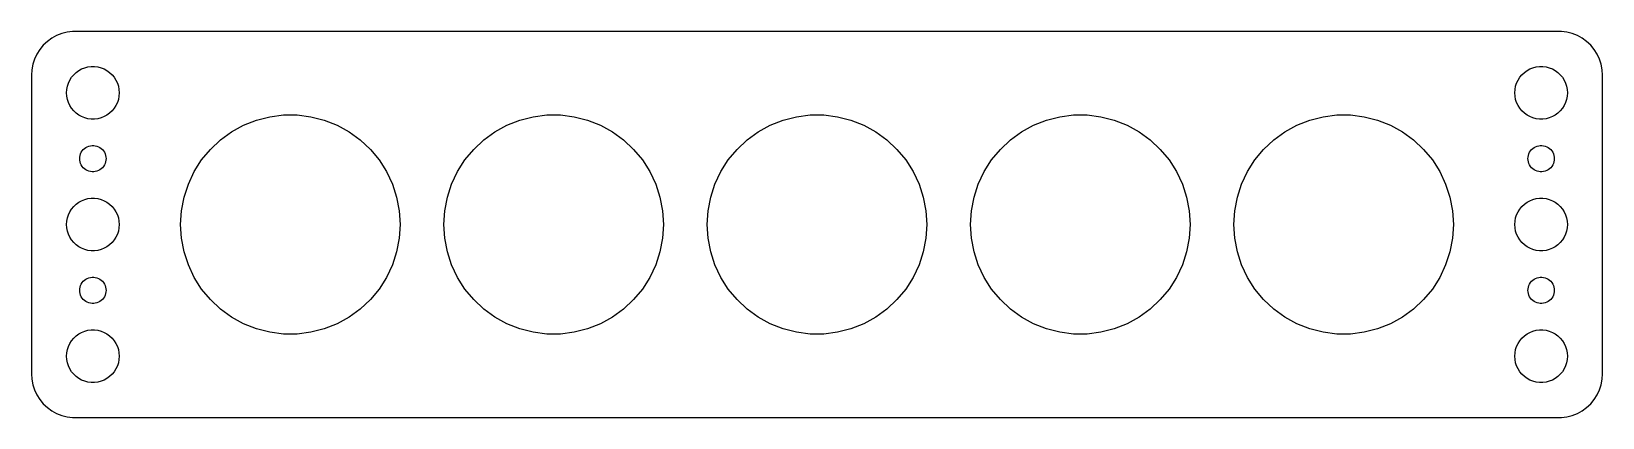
# Model space of a CAD drawing. Header units: metres. Extents: x -90 to 90, y 32 to 76.
import ezdxf

# ---------------------------------------------------------------- set-up
doc = ezdxf.new("R2010")
doc.units = ezdxf.units.M

msp = doc.modelspace()

# ---------------------------------------------------------------- linework, layer by layer
for p, q in [((-87.1791, 75.2216), (-87.6871, 74.8526)), ((-86.6289, 75.5241), (-87.1791, 75.2216)), ((-86.0451, 75.7553), (-86.6289, 75.5241)), ((-85.4369, 75.9114), (-86.0451, 75.7553)), ((-84.8139, 75.9901), (-85.4369, 75.9114)), ((84.8139, 75.9901), (-84.8139, 75.9901)), ((85.4369, 75.9114), (84.8139, 75.9901)), ((86.0451, 75.7553), (85.4369, 75.9114)), ((86.6289, 75.5241), (86.0451, 75.7553)), ((87.1791, 75.2216), (86.6289, 75.5241)), ((87.6871, 74.8526), (87.1791, 75.2216)), ((-88.8815, 73.4088), (-89.1489, 72.8406)), ((-88.5451, 73.9389), (-88.8815, 73.4088)), ((-88.1448, 74.4227), (-88.5451, 73.9389)), ((-87.6871, 74.8526), (-88.1448, 74.4227)), ((88.1448, 74.4227), (87.6871, 74.8526)), ((88.5451, 73.9389), (88.1448, 74.4227)), ((88.8815, 73.4088), (88.5451, 73.9389)), ((89.1489, 72.8406), (88.8815, 73.4088)), ((-89.4606, 71.6267), (-89.5, 71)), ((-89.3429, 72.2434), (-89.4606, 71.6267)), ((-89.1489, 72.8406), (-89.3429, 72.2434)), ((-84.1075, 71.533), (-83.7773, 71.7145)), ((-83.7773, 71.7145), (-83.427, 71.8532)), ((-83.427, 71.8532), (-83.0621, 71.9469)), ((-83.0621, 71.9469), (-82.6884, 71.9941)), ((-82.6884, 71.9941), (-82.3116, 71.9941)), ((-82.3116, 71.9941), (-81.9379, 71.9469)), ((-81.9379, 71.9469), (-81.573, 71.8532)), ((-81.573, 71.8532), (-81.2227, 71.7145)), ((-81.2227, 71.7145), (-80.8925, 71.533)), ((80.8925, 71.533), (81.2227, 71.7145)), ((81.2227, 71.7145), (81.573, 71.8532)), ((81.573, 71.8532), (81.9379, 71.9469)), ((81.9379, 71.9469), (82.3116, 71.9941)), ((82.3116, 71.9941), (82.6884, 71.9941)), ((82.6884, 71.9941), (83.0621, 71.9469)), ((83.0621, 71.9469), (83.427, 71.8532)), ((83.427, 71.8532), (83.7773, 71.7145)), ((83.7773, 71.7145), (84.1075, 71.533)), ((89.3429, 72.2434), (89.1489, 72.8406)), ((89.4606, 71.6267), (89.3429, 72.2434)), ((89.5, 71), (89.4606, 71.6267)), ((-89.5, 71), (-89.5, 37)), ((-85.4057, 69.7461), (-85.2893, 70.1044)), ((-85.2893, 70.1044), (-85.1289, 70.4453)), ((-85.1289, 70.4453), (-84.927, 70.7634)), ((-84.927, 70.7634), (-84.6869, 71.0536)), ((-84.6869, 71.0536), (-84.4123, 71.3115)), ((-84.4123, 71.3115), (-84.1075, 71.533)), ((-80.8925, 71.533), (-80.5877, 71.3115)), ((-80.5877, 71.3115), (-80.3131, 71.0536)), ((-80.3131, 71.0536), (-80.073, 70.7634)), ((-80.073, 70.7634), (-79.8711, 70.4453)), ((-79.8711, 70.4453), (-79.7107, 70.1044)), ((-79.7107, 70.1044), (-79.5943, 69.7461)), ((79.5943, 69.7461), (79.7107, 70.1044)), ((79.7107, 70.1044), (79.8711, 70.4453)), ((79.8711, 70.4453), (80.073, 70.7634)), ((80.073, 70.7634), (80.3131, 71.0536)), ((80.3131, 71.0536), (80.5877, 71.3115)), ((80.5877, 71.3115), (80.8925, 71.533)), ((84.1075, 71.533), (84.4123, 71.3115)), ((84.4123, 71.3115), (84.6869, 71.0536)), ((84.6869, 71.0536), (84.927, 70.7634)), ((84.927, 70.7634), (85.1289, 70.4453)), ((85.1289, 70.4453), (85.2893, 70.1044)), ((85.2893, 70.1044), (85.4057, 69.7461)), ((89.5, 37), (89.5, 71)), ((-85.5, 69), (-85.4763, 69.376)), ((-85.4763, 68.624), (-85.5, 69)), ((-85.4763, 69.376), (-85.4057, 69.7461)), ((-85.4057, 68.2539), (-85.4763, 68.624)), ((-85.2893, 67.8956), (-85.4057, 68.2539)), ((-79.5943, 68.2539), (-79.7107, 67.8956)), ((-79.5943, 69.7461), (-79.5237, 69.376)), ((-79.5237, 68.624), (-79.5943, 68.2539)), ((-79.5237, 69.376), (-79.5, 69)), ((-79.5, 69), (-79.5237, 68.624)), ((79.5, 69), (79.5237, 69.376)), ((79.5237, 68.624), (79.5, 69)), ((79.5237, 69.376), (79.5943, 69.7461)), ((79.5943, 68.2539), (79.5237, 68.624)), ((79.7107, 67.8956), (79.5943, 68.2539)), ((85.4057, 68.2539), (85.2893, 67.8956)), ((85.4057, 69.7461), (85.4763, 69.376)), ((85.4763, 68.624), (85.4057, 68.2539)), ((85.4763, 69.376), (85.5, 69)), ((85.5, 69), (85.4763, 68.624)), ((-85.1289, 67.5547), (-85.2893, 67.8956)), ((-84.927, 67.2366), (-85.1289, 67.5547)), ((-84.6869, 66.9464), (-84.927, 67.2366)), ((-84.4123, 66.6884), (-84.6869, 66.9464)), ((-84.1075, 66.467), (-84.4123, 66.6884)), ((-83.7773, 66.2855), (-84.1075, 66.467)), ((-83.427, 66.1468), (-83.7773, 66.2855)), ((-81.2227, 66.2855), (-81.573, 66.1468)), ((-80.8925, 66.467), (-81.2227, 66.2855)), ((-80.5877, 66.6884), (-80.8925, 66.467)), ((-80.3131, 66.9464), (-80.5877, 66.6884)), ((-80.073, 67.2366), (-80.3131, 66.9464)), ((-79.8711, 67.5547), (-80.073, 67.2366)), ((-79.7107, 67.8956), (-79.8711, 67.5547)), ((-63.8627, 65.8882), (-62.3423, 66.2786)), ((-62.3423, 66.2786), (-60.7849, 66.4753)), ((-60.7849, 66.4753), (-59.2151, 66.4753)), ((-59.2151, 66.4753), (-57.6577, 66.2786)), ((-57.6577, 66.2786), (-56.1373, 65.8882)), ((-33.8627, 65.8882), (-32.3423, 66.2786)), ((-32.3423, 66.2786), (-30.7849, 66.4753)), ((-30.7849, 66.4753), (-29.2151, 66.4753)), ((-29.2151, 66.4753), (-27.6577, 66.2786)), ((-27.6577, 66.2786), (-26.1373, 65.8882)), ((-3.8627, 65.8882), (-2.3422, 66.2786)), ((-2.3422, 66.2786), (-0.7849, 66.4753)), ((-0.7849, 66.4753), (0.7849, 66.4753)), ((0.7849, 66.4753), (2.3422, 66.2786)), ((2.3422, 66.2786), (3.8627, 65.8882)), ((26.1373, 65.8882), (27.6577, 66.2786)), ((27.6577, 66.2786), (29.2151, 66.4753)), ((29.2151, 66.4753), (30.7849, 66.4753)), ((30.7849, 66.4753), (32.3423, 66.2786)), ((32.3423, 66.2786), (33.8627, 65.8882)), ((56.1373, 65.8882), (57.6577, 66.2786)), ((57.6577, 66.2786), (59.2151, 66.4753)), ((59.2151, 66.4753), (60.7849, 66.4753)), ((60.7849, 66.4753), (62.3423, 66.2786)), ((62.3423, 66.2786), (63.8627, 65.8882)), ((79.8711, 67.5547), (79.7107, 67.8956)), ((80.073, 67.2366), (79.8711, 67.5547)), ((80.3131, 66.9464), (80.073, 67.2366)), ((80.5877, 66.6884), (80.3131, 66.9464)), ((80.8925, 66.467), (80.5877, 66.6884)), ((81.2227, 66.2855), (80.8925, 66.467)), ((81.573, 66.1468), (81.2227, 66.2855)), ((83.7773, 66.2855), (83.427, 66.1468)), ((84.1075, 66.467), (83.7773, 66.2855)), ((84.4123, 66.6884), (84.1075, 66.467)), ((84.6869, 66.9464), (84.4123, 66.6884)), ((84.927, 67.2366), (84.6869, 66.9464)), ((85.1289, 67.5547), (84.927, 67.2366)), ((85.2893, 67.8956), (85.1289, 67.5547)), ((-83.0621, 66.0531), (-83.427, 66.1468)), ((-82.6884, 66.0059), (-83.0621, 66.0531)), ((-82.3116, 66.0059), (-82.6884, 66.0059)), ((-81.9379, 66.0531), (-82.3116, 66.0059)), ((-81.573, 66.1468), (-81.9379, 66.0531)), ((-67.9678, 63.6314), (-66.6978, 64.5541)), ((-66.6978, 64.5541), (-65.3222, 65.3103)), ((-65.3222, 65.3103), (-63.8627, 65.8882)), ((-56.1373, 65.8882), (-54.6777, 65.3103)), ((-54.6777, 65.3103), (-53.3022, 64.5541)), ((-53.3022, 64.5541), (-52.0322, 63.6314)), ((-37.9678, 63.6314), (-36.6978, 64.5541)), ((-36.6978, 64.5541), (-35.3222, 65.3103)), ((-35.3222, 65.3103), (-33.8627, 65.8882)), ((-26.1373, 65.8882), (-24.6777, 65.3103)), ((-24.6777, 65.3103), (-23.3022, 64.5541)), ((-23.3022, 64.5541), (-22.0322, 63.6314)), ((-7.9678, 63.6314), (-6.6978, 64.5541)), ((-6.6978, 64.5541), (-5.3222, 65.3103)), ((-5.3222, 65.3103), (-3.8627, 65.8882)), ((3.8627, 65.8882), (5.3222, 65.3103)), ((5.3222, 65.3103), (6.6978, 64.5541)), ((6.6978, 64.5541), (7.9678, 63.6314)), ((22.0322, 63.6314), (23.3022, 64.5541)), ((23.3022, 64.5541), (24.6777, 65.3103)), ((24.6777, 65.3103), (26.1373, 65.8882)), ((33.8627, 65.8882), (35.3222, 65.3103)), ((35.3222, 65.3103), (36.6978, 64.5541)), ((36.6978, 64.5541), (37.9678, 63.6314)), ((52.0322, 63.6314), (53.3022, 64.5541)), ((53.3022, 64.5541), (54.6777, 65.3103)), ((54.6777, 65.3103), (56.1373, 65.8882)), ((63.8627, 65.8882), (65.3222, 65.3103)), ((65.3222, 65.3103), (66.6978, 64.5541)), ((66.6978, 64.5541), (67.9678, 63.6314)), ((81.9379, 66.0531), (81.573, 66.1468)), ((82.3116, 66.0059), (81.9379, 66.0531)), ((82.6884, 66.0059), (82.3116, 66.0059)), ((83.0621, 66.0531), (82.6884, 66.0059)), ((83.427, 66.1468), (83.0621, 66.0531)), ((-83.5934, 62.5268), (-83.4561, 62.6558)), ((-83.4561, 62.6558), (-83.3037, 62.7665)), ((-83.3037, 62.7665), (-83.1387, 62.8572)), ((-83.1387, 62.8572), (-82.9635, 62.9266)), ((-82.9635, 62.9266), (-82.7811, 62.9734)), ((-82.7811, 62.9734), (-82.5942, 62.997)), ((-82.5942, 62.997), (-82.4058, 62.997)), ((-82.4058, 62.997), (-82.2189, 62.9734)), ((-82.2189, 62.9734), (-82.0365, 62.9266)), ((-82.0365, 62.9266), (-81.8613, 62.8572)), ((-81.8613, 62.8572), (-81.6963, 62.7665)), ((-81.6963, 62.7665), (-81.5439, 62.6558)), ((-81.5439, 62.6558), (-81.4065, 62.5268)), ((-69.1121, 62.5568), (-67.9678, 63.6314)), ((-52.0322, 63.6314), (-50.8879, 62.5568)), ((-39.1121, 62.5568), (-37.9678, 63.6314)), ((-22.0322, 63.6314), (-20.8879, 62.5568)), ((-9.1121, 62.5568), (-7.9678, 63.6314)), ((7.9678, 63.6314), (9.1121, 62.5568)), ((20.8879, 62.5568), (22.0322, 63.6314)), ((37.9678, 63.6314), (39.1121, 62.5568)), ((50.8879, 62.5568), (52.0322, 63.6314)), ((67.9678, 63.6314), (69.1121, 62.5568)), ((81.4065, 62.5268), (81.5439, 62.6558)), ((81.5439, 62.6558), (81.6963, 62.7665)), ((81.6963, 62.7665), (81.8613, 62.8572)), ((81.8613, 62.8572), (82.0365, 62.9266)), ((82.0365, 62.9266), (82.2189, 62.9734)), ((82.2189, 62.9734), (82.4058, 62.997)), ((82.4058, 62.997), (82.5942, 62.997)), ((82.5942, 62.997), (82.7811, 62.9734)), ((82.7811, 62.9734), (82.9635, 62.9266)), ((82.9635, 62.9266), (83.1387, 62.8572)), ((83.1387, 62.8572), (83.3037, 62.7665)), ((83.3037, 62.7665), (83.4561, 62.6558)), ((83.4561, 62.6558), (83.5934, 62.5268)), ((-84, 61.5), (-83.9882, 61.688)), ((-83.9882, 61.312), (-84, 61.5)), ((-83.9882, 61.688), (-83.9529, 61.873)), ((-83.9529, 61.127), (-83.9882, 61.312)), ((-83.9529, 61.873), (-83.8947, 62.0522)), ((-83.8947, 60.9478), (-83.9529, 61.127)), ((-83.8947, 62.0522), (-83.8145, 62.2226)), ((-83.8145, 60.7774), (-83.8947, 60.9478)), ((-83.8145, 62.2226), (-83.7135, 62.3817)), ((-83.7135, 62.3817), (-83.5934, 62.5268)), ((-81.4065, 62.5268), (-81.2865, 62.3817)), ((-81.2865, 62.3817), (-81.1855, 62.2226)), ((-81.1855, 62.2226), (-81.1053, 62.0522)), ((-81.1053, 60.9478), (-81.1855, 60.7774)), ((-81.1053, 62.0522), (-81.0471, 61.873)), ((-81.0471, 61.127), (-81.1053, 60.9478)), ((-81.0471, 61.873), (-81.0118, 61.688)), ((-81.0118, 61.312), (-81.0471, 61.127)), ((-81.0118, 61.688), (-81, 61.5)), ((-81, 61.5), (-81.0118, 61.312)), ((-70.9538, 60.0219), (-70.1127, 61.3473)), ((-70.1127, 61.3473), (-69.1121, 62.5568)), ((-50.8879, 62.5568), (-49.8873, 61.3473)), ((-49.8873, 61.3473), (-49.0462, 60.0219)), ((-40.9538, 60.0219), (-40.1127, 61.3473)), ((-40.1127, 61.3473), (-39.1121, 62.5568)), ((-20.8879, 62.5568), (-19.8873, 61.3473)), ((-19.8873, 61.3473), (-19.0462, 60.0219)), ((-10.9538, 60.0219), (-10.1127, 61.3473)), ((-10.1127, 61.3473), (-9.1121, 62.5568)), ((9.1121, 62.5568), (10.1127, 61.3473)), ((10.1127, 61.3473), (10.9538, 60.0219)), ((19.0462, 60.0219), (19.8873, 61.3473)), ((19.8873, 61.3473), (20.8879, 62.5568)), ((39.1121, 62.5568), (40.1127, 61.3473)), ((40.1127, 61.3473), (40.9538, 60.0219)), ((49.0462, 60.0219), (49.8873, 61.3473)), ((49.8873, 61.3473), (50.8879, 62.5568)), ((69.1121, 62.5568), (70.1127, 61.3473)), ((70.1127, 61.3473), (70.9538, 60.0219)), ((81, 61.5), (81.0118, 61.688)), ((81.0118, 61.312), (81, 61.5)), ((81.0118, 61.688), (81.0471, 61.873)), ((81.0471, 61.127), (81.0118, 61.312)), ((81.0471, 61.873), (81.1053, 62.0522)), ((81.1053, 60.9478), (81.0471, 61.127)), ((81.1053, 62.0522), (81.1855, 62.2226)), ((81.1855, 60.7774), (81.1053, 60.9478)), ((81.1855, 62.2226), (81.2865, 62.3817)), ((81.2865, 62.3817), (81.4065, 62.5268)), ((83.5934, 62.5268), (83.7135, 62.3817)), ((83.7135, 62.3817), (83.8145, 62.2226)), ((83.8145, 62.2226), (83.8947, 62.0522)), ((83.8947, 60.9478), (83.8145, 60.7774)), ((83.8947, 62.0522), (83.9529, 61.873)), ((83.9529, 61.127), (83.8947, 60.9478)), ((83.9529, 61.873), (83.9882, 61.688)), ((83.9882, 61.312), (83.9529, 61.127)), ((83.9882, 61.688), (84, 61.5)), ((84, 61.5), (83.9882, 61.312)), ((-83.7135, 60.6183), (-83.8145, 60.7774)), ((-83.5934, 60.4732), (-83.7135, 60.6183)), ((-83.4561, 60.3442), (-83.5934, 60.4732)), ((-83.3037, 60.2335), (-83.4561, 60.3442)), ((-83.1387, 60.1427), (-83.3037, 60.2335)), ((-82.9635, 60.0734), (-83.1387, 60.1427)), ((-82.7811, 60.0266), (-82.9635, 60.0734)), ((-82.5942, 60.0029), (-82.7811, 60.0266)), ((-82.4058, 60.0029), (-82.5942, 60.0029)), ((-82.2189, 60.0266), (-82.4058, 60.0029)), ((-82.0365, 60.0734), (-82.2189, 60.0266)), ((-81.8613, 60.1427), (-82.0365, 60.0734)), ((-81.6963, 60.2335), (-81.8613, 60.1427)), ((-81.5439, 60.3442), (-81.6963, 60.2335)), ((-81.4065, 60.4732), (-81.5439, 60.3442)), ((-81.2865, 60.6183), (-81.4065, 60.4732)), ((-81.1855, 60.7774), (-81.2865, 60.6183)), ((-71.6222, 58.6015), (-70.9538, 60.0219)), ((-49.0462, 60.0219), (-48.3778, 58.6015)), ((-41.6222, 58.6015), (-40.9538, 60.0219)), ((-19.0462, 60.0219), (-18.3778, 58.6015)), ((-11.6222, 58.6015), (-10.9538, 60.0219)), ((10.9538, 60.0219), (11.6222, 58.6015)), ((18.3778, 58.6015), (19.0462, 60.0219)), ((40.9538, 60.0219), (41.6222, 58.6015)), ((48.3778, 58.6015), (49.0462, 60.0219)), ((70.9538, 60.0219), (71.6222, 58.6015)), ((81.2865, 60.6183), (81.1855, 60.7774)), ((81.4065, 60.4732), (81.2865, 60.6183)), ((81.5439, 60.3442), (81.4065, 60.4732)), ((81.6963, 60.2335), (81.5439, 60.3442)), ((81.8613, 60.1427), (81.6963, 60.2335)), ((82.0365, 60.0734), (81.8613, 60.1427)), ((82.2189, 60.0266), (82.0365, 60.0734)), ((82.4058, 60.0029), (82.2189, 60.0266)), ((82.5942, 60.0029), (82.4058, 60.0029)), ((82.7811, 60.0266), (82.5942, 60.0029)), ((82.9635, 60.0734), (82.7811, 60.0266)), ((83.1387, 60.1427), (82.9635, 60.0734)), ((83.3037, 60.2335), (83.1387, 60.1427)), ((83.4561, 60.3442), (83.3037, 60.2335)), ((83.5934, 60.4732), (83.4561, 60.3442)), ((83.7135, 60.6183), (83.5934, 60.4732)), ((83.8145, 60.7774), (83.7135, 60.6183)), ((-72.1073, 57.1086), (-71.6222, 58.6015)), ((-48.3778, 58.6015), (-47.8927, 57.1086)), ((-42.1073, 57.1086), (-41.6222, 58.6015)), ((-18.3778, 58.6015), (-17.8927, 57.1086)), ((-12.1073, 57.1086), (-11.6222, 58.6015)), ((11.6222, 58.6015), (12.1073, 57.1086)), ((17.8927, 57.1086), (18.3778, 58.6015)), ((41.6222, 58.6015), (42.1073, 57.1086)), ((47.8927, 57.1086), (48.3778, 58.6015)), ((71.6222, 58.6015), (72.1073, 57.1086)), ((-85.1289, 55.4453), (-84.927, 55.7634)), ((-84.927, 55.7634), (-84.6869, 56.0536)), ((-84.6869, 56.0536), (-84.4123, 56.3115)), ((-84.4123, 56.3115), (-84.1075, 56.533)), ((-84.1075, 56.533), (-83.7773, 56.7145)), ((-83.7773, 56.7145), (-83.427, 56.8532)), ((-83.427, 56.8532), (-83.0621, 56.9469)), ((-83.0621, 56.9469), (-82.6884, 56.9941)), ((-82.6884, 56.9941), (-82.3116, 56.9941)), ((-82.3116, 56.9941), (-81.9379, 56.9469)), ((-81.9379, 56.9469), (-81.573, 56.8532)), ((-81.573, 56.8532), (-81.2227, 56.7145)), ((-81.2227, 56.7145), (-80.8925, 56.533)), ((-80.8925, 56.533), (-80.5877, 56.3115)), ((-80.5877, 56.3115), (-80.3131, 56.0536)), ((-80.3131, 56.0536), (-80.073, 55.7634)), ((-80.073, 55.7634), (-79.8711, 55.4453)), ((-72.5, 54), (-72.4014, 55.5667)), ((-72.4014, 55.5667), (-72.1073, 57.1086)), ((-47.8927, 57.1086), (-47.5986, 55.5667)), ((-47.5986, 55.5667), (-47.5, 54)), ((-42.5, 54), (-42.4014, 55.5667)), ((-42.4014, 55.5667), (-42.1073, 57.1086)), ((-17.8927, 57.1086), (-17.5986, 55.5667)), ((-17.5986, 55.5667), (-17.5, 54)), ((-12.5, 54), (-12.4014, 55.5667)), ((-12.4014, 55.5667), (-12.1073, 57.1086)), ((12.1073, 57.1086), (12.4014, 55.5667)), ((12.4014, 55.5667), (12.5, 54)), ((17.5, 54), (17.5986, 55.5667)), ((17.5986, 55.5667), (17.8927, 57.1086)), ((42.1073, 57.1086), (42.4014, 55.5667)), ((42.4014, 55.5667), (42.5, 54)), ((47.5, 54), (47.5986, 55.5667)), ((47.5986, 55.5667), (47.8927, 57.1086)), ((72.1073, 57.1086), (72.4014, 55.5667)), ((72.4014, 55.5667), (72.5, 54)), ((79.8711, 55.4453), (80.073, 55.7634)), ((80.073, 55.7634), (80.3131, 56.0536)), ((80.3131, 56.0536), (80.5877, 56.3115)), ((80.5877, 56.3115), (80.8925, 56.533)), ((80.8925, 56.533), (81.2227, 56.7145)), ((81.2227, 56.7145), (81.573, 56.8532)), ((81.573, 56.8532), (81.9379, 56.9469)), ((81.9379, 56.9469), (82.3116, 56.9941)), ((82.3116, 56.9941), (82.6884, 56.9941)), ((82.6884, 56.9941), (83.0621, 56.9469)), ((83.0621, 56.9469), (83.427, 56.8532)), ((83.427, 56.8532), (83.7773, 56.7145)), ((83.7773, 56.7145), (84.1075, 56.533)), ((84.1075, 56.533), (84.4123, 56.3115)), ((84.4123, 56.3115), (84.6869, 56.0536)), ((84.6869, 56.0536), (84.927, 55.7634)), ((84.927, 55.7634), (85.1289, 55.4453)), ((-85.5, 54), (-85.4763, 54.376)), ((-85.4763, 53.624), (-85.5, 54)), ((-85.4763, 54.376), (-85.4057, 54.7461)), ((-85.4057, 54.7461), (-85.2893, 55.1044)), ((-85.2893, 55.1044), (-85.1289, 55.4453)), ((-79.8711, 55.4453), (-79.7107, 55.1044)), ((-79.7107, 55.1044), (-79.5943, 54.7461)), ((-79.5943, 54.7461), (-79.5237, 54.376)), ((-79.5237, 54.376), (-79.5, 54)), ((-79.5, 54), (-79.5237, 53.624)), ((-72.4014, 52.4333), (-72.5, 54)), ((-47.5, 54), (-47.5986, 52.4333)), ((-42.4014, 52.4333), (-42.5, 54)), ((-17.5, 54), (-17.5986, 52.4333)), ((-12.4014, 52.4333), (-12.5, 54)), ((12.5, 54), (12.4014, 52.4333)), ((17.5986, 52.4333), (17.5, 54)), ((42.5, 54), (42.4014, 52.4333)), ((47.5986, 52.4333), (47.5, 54)), ((72.5, 54), (72.4014, 52.4333)), ((79.5, 54), (79.5237, 54.376)), ((79.5237, 53.624), (79.5, 54)), ((79.5237, 54.376), (79.5943, 54.7461)), ((79.5943, 54.7461), (79.7107, 55.1044)), ((79.7107, 55.1044), (79.8711, 55.4453)), ((85.1289, 55.4453), (85.2893, 55.1044)), ((85.2893, 55.1044), (85.4057, 54.7461)), ((85.4057, 54.7461), (85.4763, 54.376)), ((85.4763, 54.376), (85.5, 54)), ((85.5, 54), (85.4763, 53.624)), ((-85.4057, 53.2539), (-85.4763, 53.624)), ((-85.2893, 52.8956), (-85.4057, 53.2539)), ((-85.1289, 52.5547), (-85.2893, 52.8956)), ((-84.927, 52.2366), (-85.1289, 52.5547)), ((-84.6869, 51.9464), (-84.927, 52.2366)), ((-84.4123, 51.6885), (-84.6869, 51.9464)), ((-80.3131, 51.9464), (-80.5877, 51.6885)), ((-80.073, 52.2366), (-80.3131, 51.9464)), ((-79.8711, 52.5547), (-80.073, 52.2366)), ((-79.7107, 52.8956), (-79.8711, 52.5547)), ((-79.5943, 53.2539), (-79.7107, 52.8956)), ((-79.5237, 53.624), (-79.5943, 53.2539)), ((-72.1073, 50.8914), (-72.4014, 52.4333)), ((-47.5986, 52.4333), (-47.8927, 50.8914)), ((-42.1073, 50.8914), (-42.4014, 52.4333)), ((-17.5986, 52.4333), (-17.8927, 50.8914)), ((-12.1073, 50.8914), (-12.4014, 52.4333)), ((12.4014, 52.4333), (12.1073, 50.8914)), ((17.8927, 50.8914), (17.5986, 52.4333)), ((42.4014, 52.4333), (42.1073, 50.8914)), ((47.8927, 50.8914), (47.5986, 52.4333)), ((72.4014, 52.4333), (72.1073, 50.8914)), ((79.5943, 53.2539), (79.5237, 53.624)), ((79.7107, 52.8956), (79.5943, 53.2539)), ((79.8711, 52.5547), (79.7107, 52.8956)), ((80.073, 52.2366), (79.8711, 52.5547)), ((80.3131, 51.9464), (80.073, 52.2366)), ((80.5877, 51.6885), (80.3131, 51.9464)), ((84.6869, 51.9464), (84.4123, 51.6885)), ((84.927, 52.2366), (84.6869, 51.9464)), ((85.1289, 52.5547), (84.927, 52.2366)), ((85.2893, 52.8956), (85.1289, 52.5547)), ((85.4057, 53.2539), (85.2893, 52.8956)), ((85.4763, 53.624), (85.4057, 53.2539)), ((-84.1075, 51.467), (-84.4123, 51.6885)), ((-83.7773, 51.2855), (-84.1075, 51.467)), ((-83.427, 51.1468), (-83.7773, 51.2855)), ((-83.0621, 51.0531), (-83.427, 51.1468)), ((-82.6884, 51.0059), (-83.0621, 51.0531)), ((-82.3116, 51.0059), (-82.6884, 51.0059)), ((-81.9379, 51.0531), (-82.3116, 51.0059)), ((-81.573, 51.1468), (-81.9379, 51.0531)), ((-81.2227, 51.2855), (-81.573, 51.1468)), ((-80.8925, 51.467), (-81.2227, 51.2855)), ((-80.5877, 51.6885), (-80.8925, 51.467)), ((-71.6222, 49.3985), (-72.1073, 50.8914)), ((-47.8927, 50.8914), (-48.3778, 49.3985)), ((-41.6222, 49.3985), (-42.1073, 50.8914)), ((-17.8927, 50.8914), (-18.3778, 49.3985)), ((-11.6222, 49.3985), (-12.1073, 50.8914)), ((12.1073, 50.8914), (11.6222, 49.3985)), ((18.3778, 49.3985), (17.8927, 50.8914)), ((42.1073, 50.8914), (41.6222, 49.3985)), ((48.3778, 49.3985), (47.8927, 50.8914)), ((72.1073, 50.8914), (71.6222, 49.3985)), ((80.8925, 51.467), (80.5877, 51.6885)), ((81.2227, 51.2855), (80.8925, 51.467)), ((81.573, 51.1468), (81.2227, 51.2855)), ((81.9379, 51.0531), (81.573, 51.1468)), ((82.3116, 51.0059), (81.9379, 51.0531)), ((82.6884, 51.0059), (82.3116, 51.0059)), ((83.0621, 51.0531), (82.6884, 51.0059)), ((83.427, 51.1468), (83.0621, 51.0531)), ((83.7773, 51.2855), (83.427, 51.1468)), ((84.1075, 51.467), (83.7773, 51.2855)), ((84.4123, 51.6885), (84.1075, 51.467)), ((-70.9538, 47.9781), (-71.6222, 49.3985)), ((-48.3778, 49.3985), (-49.0462, 47.9781)), ((-40.9538, 47.9781), (-41.6222, 49.3985)), ((-18.3778, 49.3985), (-19.0462, 47.9781)), ((-10.9538, 47.9781), (-11.6222, 49.3985)), ((11.6222, 49.3985), (10.9538, 47.9781)), ((19.0462, 47.9781), (18.3778, 49.3985)), ((41.6222, 49.3985), (40.9538, 47.9781)), ((49.0462, 47.9781), (48.3778, 49.3985)), ((71.6222, 49.3985), (70.9538, 47.9781)), ((-84, 46.5), (-83.9882, 46.688)), ((-83.9882, 46.688), (-83.9529, 46.873)), ((-83.9529, 46.873), (-83.8947, 47.0522)), ((-83.8947, 47.0522), (-83.8145, 47.2226)), ((-83.8145, 47.2226), (-83.7135, 47.3817)), ((-83.7135, 47.3817), (-83.5934, 47.5268)), ((-83.5934, 47.5268), (-83.4561, 47.6558)), ((-83.4561, 47.6558), (-83.3037, 47.7665)), ((-83.3037, 47.7665), (-83.1387, 47.8573)), ((-83.1387, 47.8573), (-82.9635, 47.9266)), ((-82.9635, 47.9266), (-82.7811, 47.9734)), ((-82.7811, 47.9734), (-82.5942, 47.9971)), ((-82.5942, 47.9971), (-82.4058, 47.9971)), ((-82.4058, 47.9971), (-82.2189, 47.9734)), ((-82.2189, 47.9734), (-82.0365, 47.9266)), ((-82.0365, 47.9266), (-81.8613, 47.8573)), ((-81.8613, 47.8573), (-81.6963, 47.7665)), ((-81.6963, 47.7665), (-81.5439, 47.6558)), ((-81.5439, 47.6558), (-81.4065, 47.5268)), ((-81.4065, 47.5268), (-81.2865, 47.3817)), ((-81.2865, 47.3817), (-81.1855, 47.2226)), ((-81.1855, 47.2226), (-81.1053, 47.0522)), ((-81.1053, 47.0522), (-81.0471, 46.873)), ((-81.0471, 46.873), (-81.0118, 46.688)), ((-81.0118, 46.688), (-81, 46.5)), ((-70.1127, 46.6527), (-70.9538, 47.9781)), ((-69.1121, 45.4432), (-70.1127, 46.6527)), ((-49.8873, 46.6527), (-50.8879, 45.4432)), ((-49.0462, 47.9781), (-49.8873, 46.6527)), ((-40.1127, 46.6527), (-40.9538, 47.9781)), ((-39.1121, 45.4432), (-40.1127, 46.6527)), ((-19.8873, 46.6527), (-20.8879, 45.4432)), ((-19.0462, 47.9781), (-19.8873, 46.6527)), ((-10.1127, 46.6527), (-10.9538, 47.9781)), ((-9.1121, 45.4432), (-10.1127, 46.6527)), ((10.1127, 46.6527), (9.1121, 45.4432)), ((10.9538, 47.9781), (10.1127, 46.6527)), ((19.8873, 46.6527), (19.0462, 47.9781)), ((20.8879, 45.4432), (19.8873, 46.6527)), ((40.1127, 46.6527), (39.1121, 45.4432)), ((40.9538, 47.9781), (40.1127, 46.6527)), ((49.8873, 46.6527), (49.0462, 47.9781)), ((50.8879, 45.4432), (49.8873, 46.6527)), ((70.1127, 46.6527), (69.1121, 45.4432)), ((70.9538, 47.9781), (70.1127, 46.6527)), ((81, 46.5), (81.0118, 46.688)), ((81.0118, 46.688), (81.0471, 46.873)), ((81.0471, 46.873), (81.1053, 47.0522)), ((81.1053, 47.0522), (81.1855, 47.2226)), ((81.1855, 47.2226), (81.2865, 47.3817)), ((81.2865, 47.3817), (81.4065, 47.5268)), ((81.4065, 47.5268), (81.5439, 47.6558)), ((81.5439, 47.6558), (81.6963, 47.7665)), ((81.6963, 47.7665), (81.8613, 47.8573)), ((81.8613, 47.8573), (82.0365, 47.9266)), ((82.0365, 47.9266), (82.2189, 47.9734)), ((82.2189, 47.9734), (82.4058, 47.9971)), ((82.4058, 47.9971), (82.5942, 47.9971)), ((82.5942, 47.9971), (82.7811, 47.9734)), ((82.7811, 47.9734), (82.9635, 47.9266)), ((82.9635, 47.9266), (83.1387, 47.8573)), ((83.1387, 47.8573), (83.3037, 47.7665)), ((83.3037, 47.7665), (83.4561, 47.6558)), ((83.4561, 47.6558), (83.5934, 47.5268)), ((83.5934, 47.5268), (83.7135, 47.3817)), ((83.7135, 47.3817), (83.8145, 47.2226)), ((83.8145, 47.2226), (83.8947, 47.0522)), ((83.8947, 47.0522), (83.9529, 46.873)), ((83.9529, 46.873), (83.9882, 46.688)), ((83.9882, 46.688), (84, 46.5)), ((-83.9882, 46.312), (-84, 46.5)), ((-83.9529, 46.127), (-83.9882, 46.312)), ((-83.8947, 45.9478), (-83.9529, 46.127)), ((-83.8145, 45.7774), (-83.8947, 45.9478)), ((-83.7135, 45.6183), (-83.8145, 45.7774)), ((-83.5934, 45.4732), (-83.7135, 45.6183)), ((-83.4561, 45.3442), (-83.5934, 45.4732)), ((-83.3037, 45.2335), (-83.4561, 45.3442)), ((-83.1387, 45.1428), (-83.3037, 45.2335)), ((-82.9635, 45.0734), (-83.1387, 45.1428)), ((-82.7811, 45.0266), (-82.9635, 45.0734)), ((-82.5942, 45.003), (-82.7811, 45.0266)), ((-82.4058, 45.003), (-82.5942, 45.003)), ((-82.2189, 45.0266), (-82.4058, 45.003)), ((-82.0365, 45.0734), (-82.2189, 45.0266)), ((-81.8613, 45.1428), (-82.0365, 45.0734)), ((-81.6963, 45.2335), (-81.8613, 45.1428)), ((-81.5439, 45.3442), (-81.6963, 45.2335)), ((-81.4065, 45.4732), (-81.5439, 45.3442)), ((-81.2865, 45.6183), (-81.4065, 45.4732)), ((-81.1855, 45.7774), (-81.2865, 45.6183)), ((-81.1053, 45.9478), (-81.1855, 45.7774)), ((-81.0471, 46.127), (-81.1053, 45.9478)), ((-81.0118, 46.312), (-81.0471, 46.127)), ((-81, 46.5), (-81.0118, 46.312)), ((-67.9678, 44.3686), (-69.1121, 45.4432)), ((-50.8879, 45.4432), (-52.0322, 44.3686)), ((-37.9678, 44.3686), (-39.1121, 45.4432)), ((-20.8879, 45.4432), (-22.0322, 44.3686)), ((-7.9678, 44.3686), (-9.1121, 45.4432)), ((9.1121, 45.4432), (7.9678, 44.3686)), ((22.0322, 44.3686), (20.8879, 45.4432)), ((39.1121, 45.4432), (37.9678, 44.3686)), ((52.0322, 44.3686), (50.8879, 45.4432)), ((69.1121, 45.4432), (67.9678, 44.3686)), ((81.0118, 46.312), (81, 46.5)), ((81.0471, 46.127), (81.0118, 46.312)), ((81.1053, 45.9478), (81.0471, 46.127)), ((81.1855, 45.7774), (81.1053, 45.9478)), ((81.2865, 45.6183), (81.1855, 45.7774)), ((81.4065, 45.4732), (81.2865, 45.6183)), ((81.5439, 45.3442), (81.4065, 45.4732)), ((81.6963, 45.2335), (81.5439, 45.3442)), ((81.8613, 45.1428), (81.6963, 45.2335)), ((82.0365, 45.0734), (81.8613, 45.1428)), ((82.2189, 45.0266), (82.0365, 45.0734)), ((82.4058, 45.003), (82.2189, 45.0266)), ((82.5942, 45.003), (82.4058, 45.003)), ((82.7811, 45.0266), (82.5942, 45.003)), ((82.9635, 45.0734), (82.7811, 45.0266)), ((83.1387, 45.1428), (82.9635, 45.0734)), ((83.3037, 45.2335), (83.1387, 45.1428)), ((83.4561, 45.3442), (83.3037, 45.2335)), ((83.5934, 45.4732), (83.4561, 45.3442)), ((83.7135, 45.6183), (83.5934, 45.4732)), ((83.8145, 45.7774), (83.7135, 45.6183)), ((83.8947, 45.9478), (83.8145, 45.7774)), ((83.9529, 46.127), (83.8947, 45.9478)), ((83.9882, 46.312), (83.9529, 46.127)), ((84, 46.5), (83.9882, 46.312)), ((-66.6978, 43.4459), (-67.9678, 44.3686)), ((-65.3222, 42.6897), (-66.6978, 43.4459)), ((-53.3022, 43.4459), (-54.6777, 42.6897)), ((-52.0322, 44.3686), (-53.3022, 43.4459)), ((-36.6978, 43.4459), (-37.9678, 44.3686)), ((-35.3222, 42.6897), (-36.6978, 43.4459)), ((-23.3022, 43.4459), (-24.6777, 42.6897)), ((-22.0322, 44.3686), (-23.3022, 43.4459)), ((-6.6978, 43.4459), (-7.9678, 44.3686)), ((-5.3222, 42.6897), (-6.6978, 43.4459)), ((6.6978, 43.4459), (5.3222, 42.6897)), ((7.9678, 44.3686), (6.6978, 43.4459)), ((23.3022, 43.4459), (22.0322, 44.3686)), ((24.6777, 42.6897), (23.3022, 43.4459)), ((36.6978, 43.4459), (35.3222, 42.6897)), ((37.9678, 44.3686), (36.6978, 43.4459)), ((53.3022, 43.4459), (52.0322, 44.3686)), ((54.6777, 42.6897), (53.3022, 43.4459)), ((66.6978, 43.4459), (65.3222, 42.6897)), ((67.9678, 44.3686), (66.6978, 43.4459)), ((-84.6869, 41.0536), (-84.4123, 41.3116)), ((-84.4123, 41.3116), (-84.1075, 41.533)), ((-84.1075, 41.533), (-83.7773, 41.7145)), ((-83.7773, 41.7145), (-83.427, 41.8532)), ((-83.427, 41.8532), (-83.0621, 41.9469)), ((-83.0621, 41.9469), (-82.6884, 41.9941)), ((-82.6884, 41.9941), (-82.3116, 41.9941)), ((-82.3116, 41.9941), (-81.9379, 41.9469)), ((-81.9379, 41.9469), (-81.573, 41.8532)), ((-81.573, 41.8532), (-81.2227, 41.7145)), ((-81.2227, 41.7145), (-80.8925, 41.533)), ((-80.8925, 41.533), (-80.5877, 41.3116)), ((-80.5877, 41.3116), (-80.3131, 41.0536)), ((-63.8627, 42.1118), (-65.3222, 42.6897)), ((-62.3423, 41.7214), (-63.8627, 42.1118)), ((-60.7849, 41.5247), (-62.3423, 41.7214)), ((-59.2151, 41.5247), (-60.7849, 41.5247)), ((-57.6577, 41.7214), (-59.2151, 41.5247)), ((-56.1373, 42.1118), (-57.6577, 41.7214)), ((-54.6777, 42.6897), (-56.1373, 42.1118)), ((-33.8627, 42.1118), (-35.3222, 42.6897)), ((-32.3423, 41.7214), (-33.8627, 42.1118)), ((-30.7849, 41.5247), (-32.3423, 41.7214)), ((-29.2151, 41.5247), (-30.7849, 41.5247)), ((-27.6577, 41.7214), (-29.2151, 41.5247)), ((-26.1373, 42.1118), (-27.6577, 41.7214)), ((-24.6777, 42.6897), (-26.1373, 42.1118)), ((-3.8627, 42.1118), (-5.3222, 42.6897)), ((-2.3422, 41.7214), (-3.8627, 42.1118)), ((-0.7849, 41.5247), (-2.3422, 41.7214)), ((0.7849, 41.5247), (-0.7849, 41.5247)), ((2.3422, 41.7214), (0.7849, 41.5247)), ((3.8627, 42.1118), (2.3422, 41.7214)), ((5.3222, 42.6897), (3.8627, 42.1118)), ((26.1373, 42.1118), (24.6777, 42.6897)), ((27.6577, 41.7214), (26.1373, 42.1118)), ((29.2151, 41.5247), (27.6577, 41.7214)), ((30.7849, 41.5247), (29.2151, 41.5247)), ((32.3423, 41.7214), (30.7849, 41.5247)), ((33.8627, 42.1118), (32.3423, 41.7214)), ((35.3222, 42.6897), (33.8627, 42.1118)), ((56.1373, 42.1118), (54.6777, 42.6897)), ((57.6577, 41.7214), (56.1373, 42.1118)), ((59.2151, 41.5247), (57.6577, 41.7214)), ((60.7849, 41.5247), (59.2151, 41.5247)), ((62.3423, 41.7214), (60.7849, 41.5247)), ((63.8627, 42.1118), (62.3423, 41.7214)), ((65.3222, 42.6897), (63.8627, 42.1118)), ((80.3131, 41.0536), (80.5877, 41.3116)), ((80.5877, 41.3116), (80.8925, 41.533)), ((80.8925, 41.533), (81.2227, 41.7145)), ((81.2227, 41.7145), (81.573, 41.8532)), ((81.573, 41.8532), (81.9379, 41.9469)), ((81.9379, 41.9469), (82.3116, 41.9941)), ((82.3116, 41.9941), (82.6884, 41.9941)), ((82.6884, 41.9941), (83.0621, 41.9469)), ((83.0621, 41.9469), (83.427, 41.8532)), ((83.427, 41.8532), (83.7773, 41.7145)), ((83.7773, 41.7145), (84.1075, 41.533)), ((84.1075, 41.533), (84.4123, 41.3116)), ((84.4123, 41.3116), (84.6869, 41.0536)), ((-85.4763, 39.376), (-85.4057, 39.7461)), ((-85.4057, 39.7461), (-85.2893, 40.1044)), ((-85.2893, 40.1044), (-85.1289, 40.4453)), ((-85.1289, 40.4453), (-84.927, 40.7634)), ((-84.927, 40.7634), (-84.6869, 41.0536)), ((-80.3131, 41.0536), (-80.073, 40.7634)), ((-80.073, 40.7634), (-79.8711, 40.4453)), ((-79.8711, 40.4453), (-79.7107, 40.1044)), ((-79.7107, 40.1044), (-79.5943, 39.7461)), ((-79.5943, 39.7461), (-79.5237, 39.376)), ((79.5237, 39.376), (79.5943, 39.7461)), ((79.5943, 39.7461), (79.7107, 40.1044)), ((79.7107, 40.1044), (79.8711, 40.4453)), ((79.8711, 40.4453), (80.073, 40.7634)), ((80.073, 40.7634), (80.3131, 41.0536)), ((84.6869, 41.0536), (84.927, 40.7634)), ((84.927, 40.7634), (85.1289, 40.4453)), ((85.1289, 40.4453), (85.2893, 40.1044)), ((85.2893, 40.1044), (85.4057, 39.7461)), ((85.4057, 39.7461), (85.4763, 39.376)), ((-85.5, 39), (-85.4763, 39.376)), ((-85.4763, 38.624), (-85.5, 39)), ((-85.4057, 38.2539), (-85.4763, 38.624)), ((-85.2893, 37.8956), (-85.4057, 38.2539)), ((-85.1289, 37.5547), (-85.2893, 37.8956)), ((-79.7107, 37.8956), (-79.8711, 37.5547)), ((-79.5943, 38.2539), (-79.7107, 37.8956)), ((-79.5237, 38.624), (-79.5943, 38.2539)), ((-79.5237, 39.376), (-79.5, 39)), ((-79.5, 39), (-79.5237, 38.624)), ((79.5, 39), (79.5237, 39.376)), ((79.5237, 38.624), (79.5, 39)), ((79.5943, 38.2539), (79.5237, 38.624)), ((79.7107, 37.8956), (79.5943, 38.2539)), ((79.8711, 37.5547), (79.7107, 37.8956)), ((85.2893, 37.8956), (85.1289, 37.5547)), ((85.4057, 38.2539), (85.2893, 37.8956)), ((85.4763, 38.624), (85.4057, 38.2539)), ((85.4763, 39.376), (85.5, 39)), ((85.5, 39), (85.4763, 38.624)), ((-89.5, 37), (-89.4606, 36.3733)), ((-89.4606, 36.3733), (-89.3429, 35.7566)), ((-84.927, 37.2366), (-85.1289, 37.5547)), ((-84.6869, 36.9464), (-84.927, 37.2366)), ((-84.4123, 36.6885), (-84.6869, 36.9464)), ((-84.1075, 36.467), (-84.4123, 36.6885)), ((-83.7773, 36.2855), (-84.1075, 36.467)), ((-83.427, 36.1468), (-83.7773, 36.2855)), ((-83.0621, 36.0531), (-83.427, 36.1468)), ((-82.6884, 36.0059), (-83.0621, 36.0531)), ((-82.3116, 36.0059), (-82.6884, 36.0059)), ((-81.9379, 36.0531), (-82.3116, 36.0059)), ((-81.573, 36.1468), (-81.9379, 36.0531)), ((-81.2227, 36.2855), (-81.573, 36.1468)), ((-80.8925, 36.467), (-81.2227, 36.2855)), ((-80.5877, 36.6885), (-80.8925, 36.467)), ((-80.3131, 36.9464), (-80.5877, 36.6885)), ((-80.073, 37.2366), (-80.3131, 36.9464)), ((-79.8711, 37.5547), (-80.073, 37.2366)), ((80.073, 37.2366), (79.8711, 37.5547)), ((80.3131, 36.9464), (80.073, 37.2366)), ((80.5877, 36.6885), (80.3131, 36.9464)), ((80.8925, 36.467), (80.5877, 36.6885)), ((81.2227, 36.2855), (80.8925, 36.467)), ((81.573, 36.1468), (81.2227, 36.2855)), ((81.9379, 36.0531), (81.573, 36.1468)), ((82.3116, 36.0059), (81.9379, 36.0531)), ((82.6884, 36.0059), (82.3116, 36.0059)), ((83.0621, 36.0531), (82.6884, 36.0059)), ((83.427, 36.1468), (83.0621, 36.0531)), ((83.7773, 36.2855), (83.427, 36.1468)), ((84.1075, 36.467), (83.7773, 36.2855)), ((84.4123, 36.6885), (84.1075, 36.467)), ((84.6869, 36.9464), (84.4123, 36.6885)), ((84.927, 37.2366), (84.6869, 36.9464)), ((85.1289, 37.5547), (84.927, 37.2366)), ((89.3429, 35.7566), (89.4606, 36.3733)), ((89.4606, 36.3733), (89.5, 37)), ((-89.3429, 35.7566), (-89.1489, 35.1594)), ((-89.1489, 35.1594), (-88.8815, 34.5912)), ((-88.8815, 34.5912), (-88.5451, 34.0611)), ((-88.5451, 34.0611), (-88.1448, 33.5773)), ((88.1448, 33.5773), (88.5451, 34.0611)), ((88.5451, 34.0611), (88.8815, 34.5912)), ((88.8815, 34.5912), (89.1489, 35.1594)), ((89.1489, 35.1594), (89.3429, 35.7566)), ((-88.1448, 33.5773), (-87.6871, 33.1474)), ((-87.6871, 33.1474), (-87.1791, 32.7784)), ((-87.1791, 32.7784), (-86.6289, 32.4759)), ((-86.6289, 32.4759), (-86.0451, 32.2447)), ((-86.0451, 32.2447), (-85.4369, 32.0886)), ((85.4369, 32.0886), (86.0451, 32.2447)), ((86.0451, 32.2447), (86.6289, 32.4759)), ((86.6289, 32.4759), (87.1791, 32.7784)), ((87.1791, 32.7784), (87.6871, 33.1474)), ((87.6871, 33.1474), (88.1448, 33.5773)), ((-85.4369, 32.0886), (-84.8139, 32.0099)), ((-84.8139, 32.0099), (84.8139, 32.0099)), ((84.8139, 32.0099), (85.4369, 32.0886))]:
    msp.add_line(p, q)

doc.saveas('drawing.dxf')
